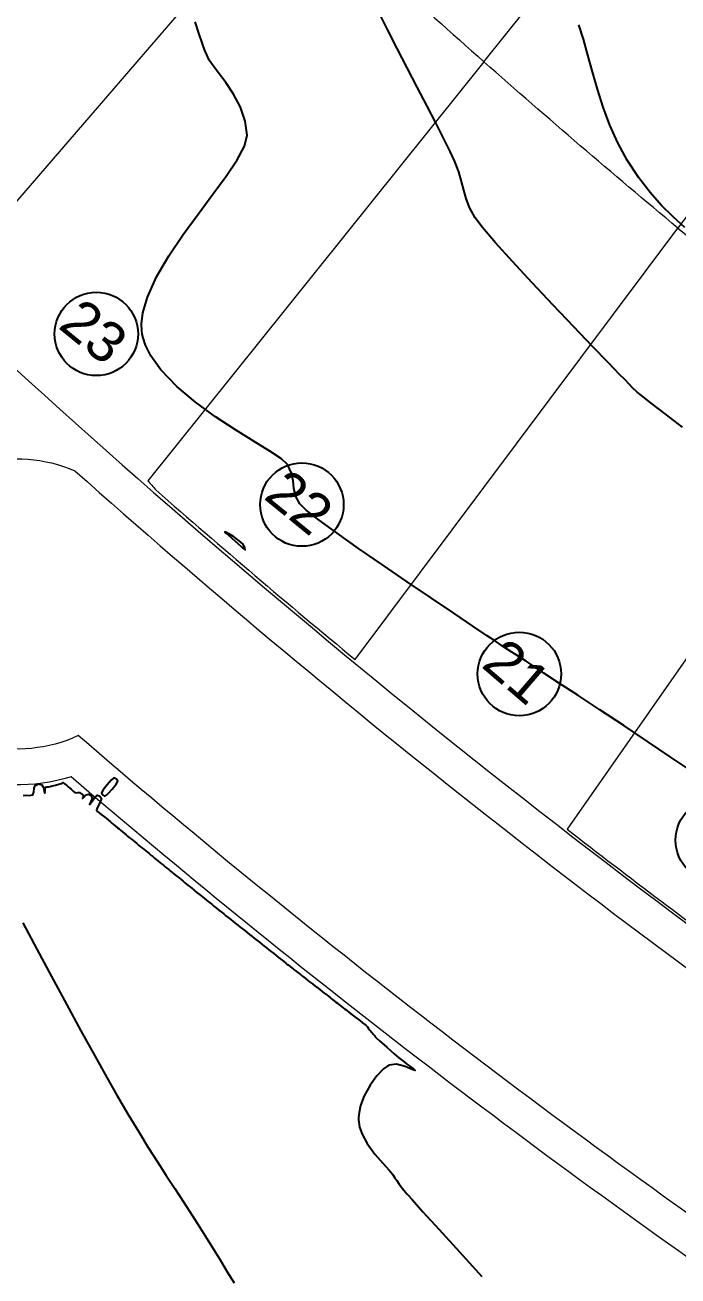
# Model space of a CAD drawing. Header units: millimetres. Extents: x 340454 to 342791, y 6993867 to 6995092.
# Drawn here: x 340823.5 to 340859.9, y 6994434.1 to 6994503.8 of the extents above; entities that cross this region are included whole.
import ezdxf
from ezdxf.enums import TextEntityAlignment as Align

# ---------------------------------------------------------------- set-up
doc = ezdxf.new("R2010")
doc.units = ezdxf.units.MM
doc.header["$LTSCALE"] = 10
for name, color, linetype in [('Lotes', 7, 'Continuous'), ('NUMERO_DOS_LOTES', 165, 'Continuous'), ('T-HM-CURVA_INTERMEDIARIA', 45, 'Continuous'), ('T-HM-CURVA_MESTRA', 20, 'Continuous'), ('URB-Calçadas', 2, 'Continuous'), ('URB-Quadras', 3, 'Continuous')]:
    doc.layers.add(name, color=color, linetype=linetype)
doc.layers.add('LOTES OK', color=7, linetype='Continuous', lineweight=0)
doc.styles.get("Standard").update_dxf_attribs({"font": 'arial.ttf'})

msp = doc.modelspace()

# ---------------------------------------------------------------- linework, layer by layer
at = {"layer": 'Lotes', "lineweight": 20}
msp.add_lwpolyline([(340877.898, 6994516.575), (340859.908, 6994492.515, -0.007673), (340849.098, 6994501.785), (340867.886, 6994525.221, 0.007621)], format="xyb", close=True, dxfattribs=at)
at = {"layer": 'LOTES OK', "lineweight": 20}
for points in [[(340857.903, 6994534.394, -0.008295), (340847.621, 6994544.473), (340815.438, 6994512.074), (340815.191, 6994484.874), (340857.903, 6994534.394, -0.008295)], [(340867.886, 6994525.221, -0.00781), (340857.903, 6994534.394), (340838.289, 6994511.653, 0.007887), (340849.098, 6994501.785), (340867.886, 6994525.221, -0.00781)], [(340888.153, 6994508.251, -0.00761), (340877.898, 6994516.575), (340859.908, 6994492.515, 0.007633), (340870.939, 6994483.627), (340888.153, 6994508.251, -0.00761)], [(340859.908, 6994492.515, -0.007673), (340849.098, 6994501.785), (340830.38, 6994478.437, -0.016762), (340830.818, 6994477.929, 0.007385), (340841.93, 6994468.471), (340859.908, 6994492.515, -0.007673)], [(340880.953, 6994476.023, -0.006775), (340870.939, 6994483.627), (340853.736, 6994459.02, 0.006641), (340864.21, 6994451.117), (340880.953, 6994476.023, -0.006775)]]:
    msp.add_lwpolyline(points, format="xyb", close=True, dxfattribs=at)
at = {"layer": 'NUMERO_DOS_LOTES', "color": 165, "transparency": 33554687}
for centre, radius in [((340827.505, 6994486.619), 2.322), ((340838.956, 6994477.109), 2.322), ((340851.071, 6994467.674), 2.328), ((340862.098, 6994458.41), 2.325)]:
    msp.add_circle(centre, radius, dxfattribs=at)
at = {"layer": 'T-HM-CURVA_INTERMEDIARIA', "color": 45, "linetype": 'Continuous', "lineweight": -3, "flags": 128}
for points, elevation in [([(340860.585, 6994462.308), (340859.478, 6994463.061), (340858.218, 6994463.907), (340856.885, 6994464.794), (340855.561, 6994465.671), (340854.325, 6994466.486), (340853.259, 6994467.188), (340852.442, 6994467.725), (340851.956, 6994468.045), (340851.443, 6994468.382), (340851.033, 6994468.647), (340850.659, 6994468.888), (340850.251, 6994469.154), (340849.741, 6994469.496), (340849.281, 6994469.805), (340848.481, 6994470.34), (340847.421, 6994471.052), (340846.177, 6994471.89), (340844.827, 6994472.805), (340843.449, 6994473.748), (340842.119, 6994474.669), (340840.915, 6994475.519), (340839.915, 6994476.248), (340839.197, 6994476.807), (340838.837, 6994477.146), (340838.599, 6994477.595), (340838.506, 6994478.018), (340838.464, 6994478.436), (340838.38, 6994478.87), (340838.161, 6994479.342), (340837.822, 6994479.654), (340837.174, 6994480.088), (340836.294, 6994480.632), (340835.258, 6994481.274), (340834.143, 6994482.006), (340833.025, 6994482.815), (340831.982, 6994483.69), (340831.09, 6994484.622), (340830.536, 6994485.4), (340830.239, 6994485.999), (340830.108, 6994486.404), (340830.064, 6994486.609), (340830.037, 6994486.797), (340830.025, 6994487.188), (340830.098, 6994487.803), (340830.349, 6994488.67), (340830.864, 6994489.807), (340831.546, 6994490.978), (340832.335, 6994492.152), (340833.17, 6994493.302), (340833.99, 6994494.4), (340834.735, 6994495.415), (340835.343, 6994496.321), (340835.754, 6994497.087), (340835.908, 6994497.686), (340835.806, 6994498.479), (340835.529, 6994499.252), (340835.143, 6994499.977), (340834.711, 6994500.629), (340834.298, 6994501.182), (340833.969, 6994501.608), (340833.787, 6994501.883), (340833.661, 6994502.163), (340833.568, 6994502.384), (340833.482, 6994502.608), (340833.38, 6994502.898), (340833.26, 6994503.26), (340833.014, 6994504.018)], 726), ([(340860.281, 6994492.55), (340859.638, 6994493.142), (340858.999, 6994493.777), (340858.362, 6994494.492), (340857.724, 6994495.322), (340857.081, 6994496.301), (340856.554, 6994497.267), (340856.112, 6994498.258), (340855.739, 6994499.259), (340855.421, 6994500.253), (340855.142, 6994501.225), (340854.888, 6994502.157), (340854.643, 6994503.035), (340854.391, 6994503.842)], 724), ([(340823.436, 6994460.905), (340823.577, 6994460.915), (340823.772, 6994460.896), (340823.966, 6994460.94), (340824.023, 6994461.093), (340824.037, 6994461.302), (340824.093, 6994461.458), (340824.282, 6994461.543), (340824.476, 6994461.504), (340824.555, 6994461.347), (340824.596, 6994461.131), (340824.633, 6994461.025), (340824.658, 6994461.186), (340824.665, 6994461.362), (340824.746, 6994461.384), (340824.843, 6994461.392), (340824.938, 6994461.411), (340825.04, 6994461.432), (340825.234, 6994461.481), (340825.413, 6994461.526), (340825.494, 6994461.55), (340825.562, 6994461.571), (340825.611, 6994461.597), (340825.659, 6994461.618), (340825.715, 6994461.574), (340825.782, 6994461.515), (340825.859, 6994461.451), (340825.945, 6994461.379), (340826.021, 6994461.315), (340826.097, 6994461.252), (340826.207, 6994461.148), (340826.335, 6994461.053), (340826.451, 6994461.063), (340826.567, 6994461.073), (340826.705, 6994460.979), (340826.801, 6994460.877), (340826.76, 6994460.796), (340826.726, 6994460.728), (340826.81, 6994460.81), (340826.906, 6994460.917), (340826.986, 6994460.96), (340827.066, 6994460.982), (340827.185, 6994460.919), (340827.294, 6994460.79), (340827.197, 6994460.572), (340827.116, 6994460.403), (340827.233, 6994460.525), (340827.422, 6994460.781), (340827.564, 6994460.926), (340827.697, 6994460.867), (340827.786, 6994460.738), (340827.721, 6994460.538), (340827.579, 6994460.25), (340827.507, 6994460.078), (340827.576, 6994460.008), (340827.67, 6994459.943), (340827.784, 6994459.849), (340827.899, 6994459.754), (340827.982, 6994459.685), (340828.064, 6994459.617), (340828.177, 6994459.524), (340828.29, 6994459.43), (340828.375, 6994459.36), (340828.459, 6994459.291), (340828.57, 6994459.199), (340828.682, 6994459.107), (340828.769, 6994459.036), (340828.855, 6994458.965), (340828.964, 6994458.875), (340829.075, 6994458.784), (340829.163, 6994458.711), (340829.251, 6994458.639), (340829.358, 6994458.551), (340829.467, 6994458.461), (340829.557, 6994458.387), (340829.647, 6994458.314), (340829.753, 6994458.227), (340829.86, 6994458.139), (340829.952, 6994458.064), (340830.044, 6994457.988), (340830.148, 6994457.904), (340830.254, 6994457.817), (340830.348, 6994457.74), (340830.442, 6994457.663), (340830.543, 6994457.58), (340830.647, 6994457.496), (340830.744, 6994457.417), (340830.84, 6994457.338), (340830.939, 6994457.258), (340831.041, 6994457.175), (340831.14, 6994457.094), (340831.239, 6994457.014), (340831.337, 6994456.934), (340831.435, 6994456.854), (340831.538, 6994456.771), (340831.638, 6994456.689), (340831.734, 6994456.612), (340831.83, 6994456.534), (340831.936, 6994456.448), (340832.039, 6994456.365), (340832.132, 6994456.289), (340832.225, 6994456.214), (340832.334, 6994456.126), (340832.44, 6994456.04), (340832.53, 6994455.968), (340832.62, 6994455.895), (340832.732, 6994455.804), (340832.841, 6994455.716), (340832.928, 6994455.646), (340833.015, 6994455.576), (340833.131, 6994455.482), (340833.244, 6994455.392), (340833.327, 6994455.324), (340833.411, 6994455.257), (340833.531, 6994455.161), (340833.647, 6994455.068), (340833.727, 6994455.003), (340833.807, 6994454.939), (340833.931, 6994454.84), (340834.051, 6994454.743), (340834.128, 6994454.682), (340834.204, 6994454.621), (340834.33, 6994454.52), (340834.454, 6994454.42), (340834.527, 6994454.362), (340834.6, 6994454.303), (340834.726, 6994454.203), (340834.851, 6994454.103), (340834.924, 6994454.045), (340834.998, 6994453.986), (340835.123, 6994453.886), (340835.249, 6994453.786), (340835.322, 6994453.728), (340835.395, 6994453.67), (340835.521, 6994453.57), (340835.647, 6994453.47), (340835.72, 6994453.412), (340835.793, 6994453.354), (340835.919, 6994453.254), (340836.045, 6994453.154), (340836.118, 6994453.096), (340836.191, 6994453.038), (340836.32, 6994452.936), (340836.447, 6994452.835), (340836.518, 6994452.778), (340836.589, 6994452.722), (340836.721, 6994452.618), (340836.851, 6994452.515), (340836.919, 6994452.461), (340836.987, 6994452.407), (340837.123, 6994452.301), (340837.256, 6994452.196), (340837.321, 6994452.144), (340837.386, 6994452.093), (340837.525, 6994451.984), (340837.661, 6994451.876), (340837.723, 6994451.827), (340837.786, 6994451.778), (340837.927, 6994451.667), (340838.067, 6994451.557), (340838.126, 6994451.511), (340838.185, 6994451.464), (340838.331, 6994451.35), (340838.474, 6994451.238), (340838.53, 6994451.194), (340838.585, 6994451.151), (340838.735, 6994451.034), (340838.882, 6994450.919), (340838.934, 6994450.878), (340838.985, 6994450.838), (340839.139, 6994450.718), (340839.291, 6994450.6), (340839.338, 6994450.562), (340839.386, 6994450.525), (340839.544, 6994450.402), (340839.7, 6994450.28), (340839.743, 6994450.247), (340839.786, 6994450.213), (340839.95, 6994450.086), (340840.111, 6994449.961), (340840.187, 6994449.901), (340840.356, 6994449.771), (340840.523, 6994449.641), (340840.589, 6994449.59), (340840.681, 6994449.519), (340840.845, 6994449.391), (340840.936, 6994449.321), (340840.991, 6994449.279), (340841.085, 6994449.206), (340841.257, 6994449.073), (340841.35, 6994449.001), (340841.393, 6994448.968), (340841.454, 6994448.921), (340841.596, 6994448.811), (340841.766, 6994448.68), (340841.913, 6994448.567), (340842.042, 6994448.468), (340842.184, 6994448.359), (340842.337, 6994448.243), (340842.465, 6994448.146), (340842.541, 6994448.085), (340842.611, 6994448.002), (340842.671, 6994447.924), (340842.726, 6994447.853), (340842.781, 6994447.785), (340842.835, 6994447.717), (340842.888, 6994447.651), (340842.941, 6994447.585), (340842.993, 6994447.521), (340843.044, 6994447.457), (340843.096, 6994447.395), (340843.284, 6994447.227), (340843.684, 6994446.874), (340844.103, 6994446.506), (340844.352, 6994446.291), (340844.504, 6994446.17), (340844.658, 6994446.053), (340844.81, 6994445.935), (340844.963, 6994445.817), (340845.174, 6994445.679), (340845.266, 6994445.581), (340845.094, 6994445.638), (340844.703, 6994445.796), (340844.224, 6994445.922), (340843.791, 6994445.88), (340843.495, 6994445.668), (340843.131, 6994445.284), (340842.756, 6994444.768), (340842.425, 6994444.16), (340842.229, 6994443.635), (340842.141, 6994443.23), (340842.117, 6994442.961), (340842.117, 6994442.827), (340842.126, 6994442.694), (340842.175, 6994442.426), (340842.314, 6994442.026), (340842.591, 6994441.508), (340843.02, 6994440.912), (340843.46, 6994440.406), (340843.82, 6994440.026), (340844.013, 6994439.808), (340844.138, 6994439.605), (340844.237, 6994439.443), (340844.372, 6994439.247), (340844.561, 6994439.001), (340844.733, 6994438.794), (340844.812, 6994438.701), (340844.871, 6994438.628), (340845.094, 6994438.382), (340845.702, 6994437.712), (340846.609, 6994436.712), (340847.729, 6994435.477), (340848.978, 6994434.1)], 726)]:
    msp.add_lwpolyline(points, dxfattribs=dict(at, elevation=elevation))
at = {"layer": 'T-HM-CURVA_INTERMEDIARIA', "color": 45, "linetype": 'Continuous', "lineweight": -3, "elevation": 726, "flags": 128}
for points in [[(340835.581, 6994474.774), (340835.582, 6994474.773), (340835.587, 6994474.768), (340835.591, 6994474.765), (340835.652, 6994474.71), (340835.72, 6994474.649), (340835.794, 6994474.586), (340835.775, 6994474.702), (340835.693, 6994474.898), (340835.47, 6994475.09), (340835.138, 6994475.329), (340834.965, 6994475.448), (340834.917, 6994475.471), (340834.793, 6994475.544), (340834.66, 6994475.598), (340834.724, 6994475.527), (340834.845, 6994475.432), (340835.063, 6994475.237), (340835.404, 6994474.932), (340835.581, 6994474.774)], [(340828.006, 6994460.871), (340828.021, 6994460.877), (340828.074, 6994460.918), (340828.192, 6994461.036), (340828.388, 6994461.254), (340828.611, 6994461.53), (340828.707, 6994461.691), (340828.623, 6994461.818), (340828.482, 6994461.879), (340828.339, 6994461.758), (340828.104, 6994461.493), (340827.884, 6994461.215), (340827.79, 6994461.055), (340827.872, 6994460.933), (340828.006, 6994460.871)]]:
    msp.add_lwpolyline(points, close=True, dxfattribs=at)
at = {"layer": 'T-HM-CURVA_MESTRA', "color": 20, "linetype": 'Continuous', "lineweight": -3, "elevation": 725, "flags": 128}
for points in [[(340860.163, 6994481.422), (340859.186, 6994482.172), (340858.409, 6994482.77), (340857.874, 6994483.183), (340857.628, 6994483.381), (340857.372, 6994483.617), (340857.18, 6994483.817), (340856.941, 6994484.072), (340856.655, 6994484.366), (340856.032, 6994485.009), (340855.152, 6994485.921), (340854.097, 6994487.02), (340852.946, 6994488.228), (340851.782, 6994489.465), (340850.685, 6994490.649), (340849.735, 6994491.702), (340849.015, 6994492.544), (340848.604, 6994493.093), (340848.296, 6994493.67), (340848.101, 6994494.17), (340847.97, 6994494.639), (340847.853, 6994495.117), (340847.701, 6994495.647), (340847.464, 6994496.273), (340847.223, 6994496.791), (340846.872, 6994497.496), (340846.433, 6994498.351), (340845.929, 6994499.318), (340845.384, 6994500.362), (340844.82, 6994501.444), (340844.26, 6994502.529), (340843.728, 6994503.578), (340843.247, 6994504.556)], [(340823.403, 6994453.807), (340824.182, 6994452.344), (340825.004, 6994450.813), (340825.837, 6994449.272), (340826.651, 6994447.782), (340827.413, 6994446.401), (340828.092, 6994445.187), (340828.655, 6994444.2), (340829.285, 6994443.125), (340829.864, 6994442.165), (340830.401, 6994441.295), (340830.909, 6994440.493), (340831.398, 6994439.734), (340831.879, 6994438.995), (340832.364, 6994438.252), (340832.864, 6994437.482), (340833.389, 6994436.66), (340833.941, 6994435.778), (340834.401, 6994435.025), (340834.802, 6994434.361), (340835.176, 6994433.743)]]:
    msp.add_lwpolyline(points, dxfattribs=at)
at = {"layer": 'URB-Calçadas', "lineweight": 0}
msp.add_lwpolyline([(340929.496, 6994396.689, -0.029779), (340865.372, 6994434.155, -0.026388), (340826.497, 6994464.235, -1.542163), (340826.317, 6994478.992, 0.029546), (340871.668, 6994443.175, 0.427498), (340881.59, 6994445.171), (340908.36, 6994487.468, 0.399537), (340906.482, 6994496.93, -0.090947), (340799.111, 6994606.609, 0.475649)], format="xyb", dxfattribs=at)
at = {"layer": 'URB-Quadras', "color": 252, "lineweight": 0}
msp.add_lwpolyline([(340815.241, 6994491.926, 0.038213), (340872.813, 6994444.815, 0.427498), (340879.9, 6994446.24), (340906.67, 6994488.537, 0.399537), (340905.329, 6994495.296, -0.090947), (340797.453, 6994605.491, 0.427165), (340790.332, 6994606.713), (340742.106, 6994571.002, 0.26508), (340740.108, 6994566.469, -0.172307), (340715.611, 6994465.576, -0.089172), (340715.611, 6994465.576, -2.016247), (340701.917, 6994473.704, 0.157194), (340704.27, 6994475.674, 0.197995), (340722.466, 6994581.029, 0.104869), (340721.604, 6994582.915), (340685.606, 6994631.482, 0.2535), (340684.742, 6994631.884, -0.18056), (340678.012, 6994633.945)], format="xyb", dxfattribs=at)
msp.add_lwpolyline([(340826.095, 6994461.944, -0.327735), (340814.815, 6994465.844), (340802.214, 6994421.369), (340804.521, 6994420.714), (340929.178, 6994394.608, -0.030049), (340864.248, 6994432.501, -0.02576)], format="xyb", close=True, dxfattribs=at)

# ---------------------------------------------------------------- texts
at = {"layer": 'NUMERO_DOS_LOTES', "color": 165, "transparency": 33554687}
for s, rotation, p in [('23', 320.81978, (340826.667, 6994485.891)), ('22', 320.81978, (340838.117, 6994476.381)), ('21', 319.33114, (340850.215, 6994466.966))]:
    msp.add_text(s, height=2.25, rotation=rotation, dxfattribs=at).set_placement(p, align=Align.CENTER)

doc.saveas('drawing.dxf')
